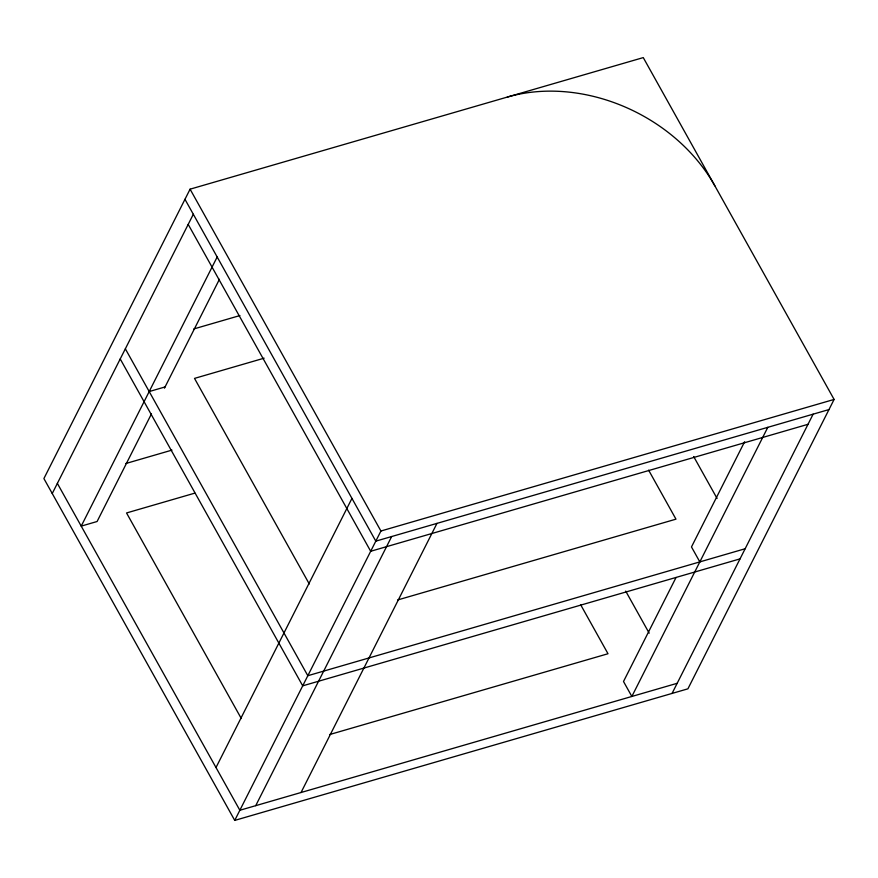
<?xml version="1.0" encoding="UTF-8"?>
<svg xmlns="http://www.w3.org/2000/svg" width="878" height="878" viewBox="0 0 878 878"><rect width="100%" height="100%" fill="white"/><g stroke="black" fill="none" stroke-linecap="round" stroke-linejoin="round"><path stroke-width="1.32" d="M190.087 189.176L43.9 478.565L234.733 820.403L687.913 688.824L834.1 399.435L643.267 57.597L190.087 189.176L380.92 531.014L234.733 820.403M52.252 493.513L193.314 214.254M217.173 256.991L81.215 526.12L97.085 521.51L151.466 413.856M164.438 388.175L219.434 279.292M215.999 767.548L351.946 498.408M255.717 805.675L391.665 536.535M301.033 792.516L436.981 523.376M676.027 577.526L623.501 681.504L631.853 696.463L767.8 427.334M744.621 441.733L691.48 546.939L699.832 561.898M672.054 693.433L813.127 414.175M193.84 328.932L239.935 315.553M149.194 391.555L165.053 386.946M264.135 358.18L194.51 378.396L309.275 583.958M125.817 463.518L171.967 450.118M194.839 493.129L126.542 512.961L241.296 718.533M380.92 531.014L834.1 399.435M828.986 409.565L375.806 541.144L184.962 199.295M808.001 424.304L370.692 551.274L188.199 224.384M397.58 599.992L675.972 519.161L648.622 470.158M745.148 548.739L307.827 675.709L125.345 348.818M740.033 558.869L302.712 685.839L120.22 358.948M329.601 734.557L608.004 653.737L580.643 604.722M677.168 683.303L239.859 810.273L57.366 483.394M693.675 456.538L717.074 498.452M625.707 591.103L649.182 633.17M507.308 97.074A159.774 126.761 26.8 0 1 714.824 185.785"/></g></svg>
